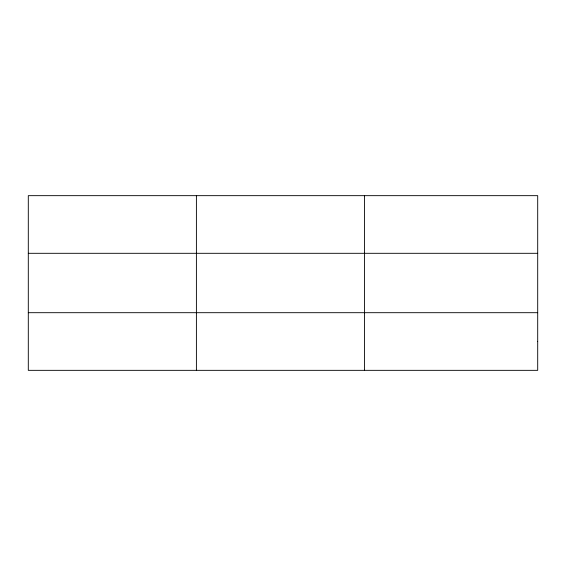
<?xml version="1.0" encoding="UTF-8"?>
<svg xmlns="http://www.w3.org/2000/svg" width="566" height="566" viewBox="0 0 566 566"><rect width="100%" height="100%" fill="white"/><g stroke="black" fill="none" stroke-linecap="round" stroke-linejoin="round"><path stroke-width="0.85" d="M196.402 370.341L196.402 195.659M364.504 370.341L364.504 195.659M28.3 253.306L537.7 253.306M28.3 312.694L537.7 312.694M537.7 341.517L537.7 370.341L28.3 370.341L28.3 195.659L537.7 195.659L537.7 341.517"/></g></svg>
